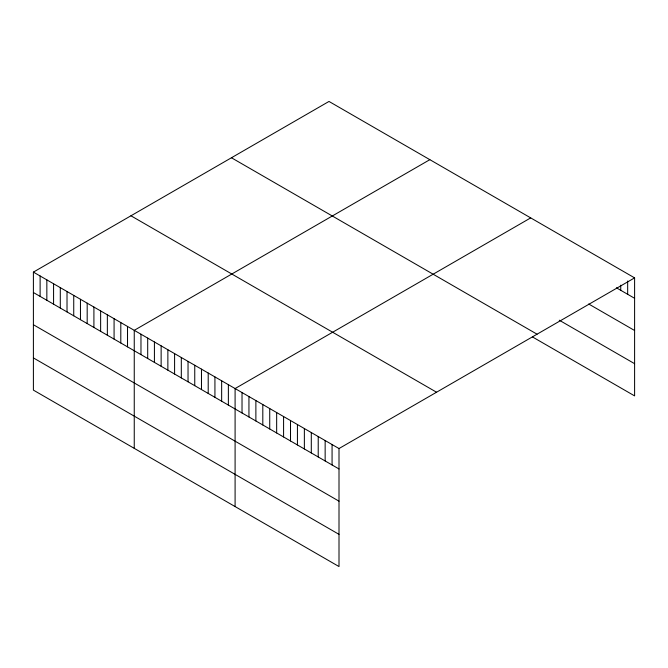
<?xml version="1.0" encoding="UTF-8"?>
<svg xmlns="http://www.w3.org/2000/svg" width="668" height="668" viewBox="0 0 668 668"><rect width="100%" height="100%" fill="white"/><g stroke="black" fill="none" stroke-linecap="round" stroke-linejoin="round"><path stroke-width="1" d="M634.6 277.88L339.002 448.545L339.002 566.556L33.4 390.12L33.4 272.11L328.998 101.444L634.6 277.88L634.6 395.89L532.429 336.906M429.85 159.669L134.251 330.334L134.251 448.345M530.693 217.893L235.094 388.559L235.094 506.569M616.414 287.799L634.6 298.295M588.708 304.007L634.6 330.501M559.266 320.197L634.6 363.684M231.454 157.765L537.055 334.2M130.945 215.789L436.546 392.225M33.4 272.11L339.002 448.545M33.4 292.517L339.002 468.961M33.4 324.731L339.002 501.167M33.4 357.914L339.002 534.35M627.669 281.028L627.669 294.296M620.747 285.194L620.747 290.296M332.071 444.546L332.071 464.961M325.149 440.546L325.149 460.962M318.219 436.546L318.219 456.962M311.296 432.547L311.296 452.962M304.366 428.547L304.366 448.963M297.435 424.547L297.435 444.963M290.513 420.548L290.513 440.964M283.583 416.548L283.583 436.964M276.661 412.548L276.661 432.964M269.73 408.549L269.73 428.965M262.808 404.549L262.808 424.965M255.877 400.549L255.877 420.965M248.947 396.55L248.947 416.966M242.025 392.55L242.025 412.966M228.373 384.676L228.373 405.092M221.651 380.793L221.651 401.209M214.929 376.911L214.929 397.326M208.207 373.028L208.207 393.444M201.477 369.145L201.477 389.561M194.755 365.262L194.755 385.678M188.034 361.38L188.034 381.795M181.312 357.505L181.312 377.913M174.59 353.623L174.59 374.038M167.868 349.74L167.868 370.156M161.138 345.857L161.138 366.273M154.417 341.974L154.417 362.39M147.695 338.091L147.695 358.507M140.973 334.209L140.973 354.624M127.521 326.452L127.521 346.867M120.799 322.569L120.799 342.985M114.078 318.686L114.078 339.102M107.356 314.803L107.356 335.219M100.634 310.921L100.634 331.336M93.912 307.038L93.912 327.454M87.182 303.155L87.182 323.571M80.461 299.281L80.461 319.688M73.739 295.398L73.739 315.814M67.017 291.515L67.017 311.931M60.295 287.632L60.295 308.048M53.574 283.75L53.574 304.165M46.843 279.867L46.843 300.283M40.122 275.984L40.122 296.4"/></g></svg>
